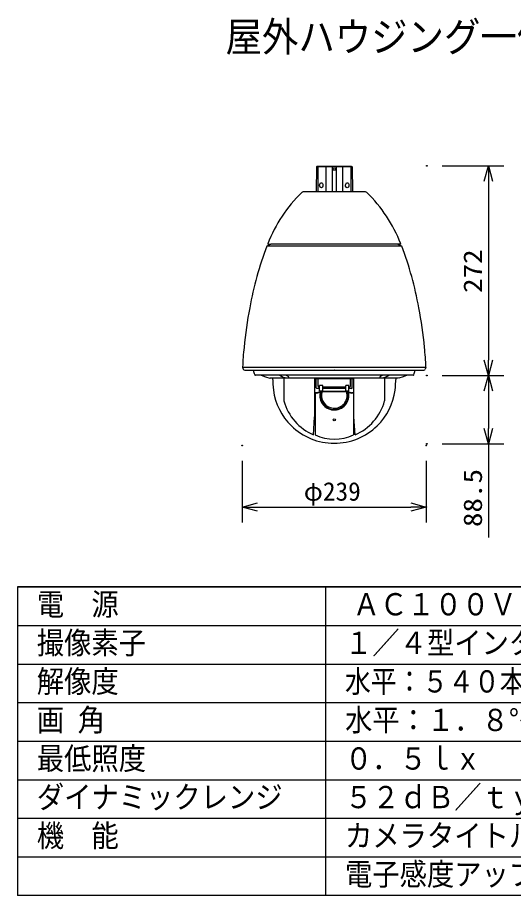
# Model space of a CAD drawing. Units: millimetres, scale not verified. Extents: x -63 to 63, y -57 to 57.
# Drawn here: x -62.5 to 1.9, y -56.5 to 57.3 of the extents above; entities that cross this region are included whole.
import ezdxf
from ezdxf.enums import TextEntityAlignment as Align

# ---------------------------------------------------------------- set-up
doc = ezdxf.new("R2010")
doc.units = ezdxf.units.MM
doc.header["$LTSCALE"] = 0.190236
doc.header["$PDMODE"] = 32
doc.header["$PDSIZE"] = 0.0951
for name, color, linetype in [('0-0_MOJI1', 2, 'Continuous'), ('0-1_WAKU', 1, 'Continuous'), ('0-2_GAIKEI', 1, 'Continuous'), ('0-3_TOUROKU', 7, 'Continuous')]:
    doc.layers.add(name, color=color, linetype=linetype)
doc.styles.add('ＭＳ ゴシック', font='')
doc.styles.get('ＭＳ ゴシック').set_extended_font_data('MS Gothic')

# ---------------------------------------------------------------- blocks, each defined once
blk = doc.blocks.new('_OPEN30')
at = {"layer": '0-3_TOUROKU'}
blk.add_line((0, 0), (-1, 0), dxfattribs=at)
blk.add_lwpolyline([(-1, 0.26795), (0, 0), (-1, -0.26795)], dxfattribs=at)

msp = doc.modelspace()

# ---------------------------------------------------------------- linework, layer by layer
at = {"layer": '0-1_WAKU', "color": 4}
for p, q in [((-62.5001, -16.5), (62.5001, -16.5)), ((62.5001, -16.5), (-62.5001, -16.5)), ((-62.5001, -16.5), (-62.5001, -56.5001)), ((-62.5001, -16.5), (-62.5001, -56.5001)), ((-22.5, -56.5001), (-22.5, -16.5)), ((62.5001, -56.5001), (-62.5001, -56.5001))]:
    msp.add_line(p, q, dxfattribs=at)
at = {"layer": '0-1_WAKU'}
for p, q in [((-62.5001, -21.5), (62.5001, -21.5)), ((-62.5001, -21.5), (62.5001, -21.5)), ((-62.5001, -26.5), (62.5001, -26.5)), ((-62.5001, -26.5), (62.5001, -26.5)), ((-62.5001, -31.5001), (62.5001, -31.5001)), ((-62.5001, -31.5001), (62.5001, -31.5001)), ((-62.5001, -36.5001), (62.5001, -36.5001)), ((-62.5001, -36.5001), (62.5001, -36.5001)), ((-62.5001, -41.5001), (62.5001, -41.5001)), ((-62.5001, -41.5001), (62.5001, -41.5001)), ((-62.5001, -46.5001), (62.5001, -46.5001)), ((-62.5001, -46.5001), (62.5001, -46.5001)), ((-62.5001, -51.5001), (62.5001, -51.5001))]:
    msp.add_line(p, q, dxfattribs=at)
at = {"layer": '0-2_GAIKEI', "color": 7}
for p, q in [((-23.7025, 37.9712), (-23.7591, 34.7204)), ((-23.6015, 38.0704), (-23.7025, 37.9712)), ((-23.6015, 38.0704), (-19.1917, 38.0704)), ((-19.1917, 38.0704), (-19.0902, 37.9712)), ((-19.0902, 37.9712), (-19.0338, 34.7204)), ((-23.7675, 34.7204), (-25.4659, 34.7204)), ((-19.032, 34.7204), (-23.7675, 34.7204)), ((-17.3362, 34.7204), (-19.032, 34.7204)), ((-29.6409, 27.9384), (-30.1515, 27.689)), ((-12.6417, 27.689), (-30.1515, 27.689)), ((-29.9718, 27.9384), (-29.6085, 27.9384)), ((-13.1847, 27.9384), (-29.6442, 27.9384)), ((-12.8214, 27.9384), (-13.1847, 27.9384)), ((-13.1523, 27.9384), (-12.6417, 27.689)), ((-33.2935, 12.002), (-33.21, 11.7417)), ((-33.2935, 12.002), (-9.5002, 12.002)), ((-33.0196, 11.6028), (-9.7736, 11.6028)), ((-9.4997, 12.002), (-9.5832, 11.7417)), ((-11.1616, 10.9541), (-31.6316, 10.9541)), ((-30.866, 10.9523), (-30.322, 10.7397)), ((-30.322, 10.7397), (-29.7623, 10.5575)), ((-13.0618, 10.5526), (-29.7314, 10.5526)), ((-23.94, 10.5328), (-18.8532, 10.5328))]:
    msp.add_line(p, q, dxfattribs=at)
at = {"layer": '0-2_GAIKEI'}
for p, q in [((-22.4754, 37.9712), (-23.7025, 37.9712)), ((-23.5332, 37.9712), (-23.5332, 34.7204)), ((-22.4754, 37.9712), (-22.4754, 34.7204)), ((-21.6461, 37.9712), (-22.4101, 37.9712)), ((-21.6461, 34.7204), (-21.6461, 38.0704)), ((-21.1975, 37.8212), (-21.596, 37.8212)), ((-21.596, 37.8212), (-21.596, 37.572)), ((-21.596, 37.572), (-21.1975, 37.572)), ((-21.1975, 37.572), (-21.1975, 37.8212)), ((-21.1474, 38.0704), (-21.1474, 34.7204)), ((-20.3826, 37.9712), (-21.1474, 37.9712)), ((-19.0902, 37.9712), (-20.3175, 37.9712)), ((-20.3175, 37.9712), (-20.3175, 34.7204)), ((-19.26, 37.9712), (-19.26, 34.7204)), ((-27.9291, 10.5526), (-27.9291, 7.6168)), ((-23.94, 10.5328), (-23.94, 8.6401)), ((-23.7404, 9.336), (-23.7404, 10.5328)), ((-23.5216, 10.5328), (-23.5216, 9.5594)), ((-19.2714, 9.5594), (-19.2714, 10.5328)), ((-19.0528, 9.336), (-19.0528, 10.5328)), ((-18.8532, 8.6401), (-18.8532, 10.5328)), ((-14.8641, 10.5526), (-14.8641, 7.6168)), ((-23.2913, 9.236), (-23.6404, 9.236)), ((-23.4216, 9.4594), (-23.2913, 9.4594)), ((-23.2913, 8.9415), (-23.2913, 9.6352)), ((-22.8921, 9.6352), (-23.2913, 9.6352)), ((-22.8921, 8.9415), (-22.8921, 9.6352)), ((-22.8921, 9.4594), (-19.9006, 9.4594)), ((-19.9006, 9.236), (-22.8921, 9.236)), ((-19.5019, 9.6352), (-19.9006, 9.6352)), ((-19.9006, 8.9415), (-19.9006, 9.6352)), ((-19.5019, 8.9415), (-19.5019, 9.6352)), ((-19.5019, 9.4594), (-19.3714, 9.4594)), ((-19.1528, 9.236), (-19.5019, 9.236)), ((-23.94, 8.9397), (-23.94, 5.5656)), ((-23.6549, 8.6877), (-23.94, 8.6877)), ((-23.6455, 8.6401), (-23.94, 8.6401)), ((-23.8894, 8.6401), (-23.8894, 3.2327)), ((-23.0507, 8.9068), (-23.6549, 8.6877)), ((-23.6455, 8.6401), (-23.0426, 8.8587)), ((-23.2913, 8.9415), (-22.8921, 8.9415)), ((-23.0507, 8.9068), (-19.7416, 8.9068)), ((-23.0426, 8.8587), (-19.7549, 8.8587)), ((-19.9006, 8.9415), (-19.5019, 8.9415)), ((-19.7516, 8.8595), (-19.1477, 8.6401)), ((-19.7416, 8.9068), (-19.1401, 8.6877)), ((-18.8532, 8.6401), (-19.1477, 8.6401)), ((-18.8532, 8.6877), (-19.1401, 8.6877)), ((-18.9035, 8.6401), (-18.9035, 3.2329)), ((-18.8532, 5.5656), (-18.8532, 8.9397)), ((-24.0896, 3.214), (-23.94, 5.5656)), ((-18.7036, 3.214), (-18.8532, 5.5656))]:
    msp.add_line(p, q, dxfattribs=at)
at = {"layer": '0-2_GAIKEI', "color": 3}
for p, q in [((-7.3924, 38.1089), (0.6076, 38.1089)), ((-1.3924, 36.1089), (-1.3924, 12.9078)), ((-7.3924, 10.9078), (0.6076, 10.9078)), ((-7.3924, 10.9078), (0.6076, 10.9078)), ((-1.3924, 8.9078), (-1.3924, 4.0588)), ((-7.3924, 2.0588), (0.6076, 2.0588)), ((-1.3924, 2.0588), (-1.3924, -10.1079)), ((-33.3504, -0.1475), (-33.3504, -8.1475)), ((-9.4504, -0.1475), (-9.4504, -8.1475)), ((-31.3504, -6.1475), (-11.4504, -6.1475))]:
    msp.add_line(p, q, dxfattribs=at)
at = {"layer": '0-2_GAIKEI', "color": 7}
msp.add_lwpolyline([(-11.9272, 10.9523), (-12.4712, 10.7397), (-13.0309, 10.5575)], dxfattribs=at)
for centre, radius, start, end in [((-12.5961, 21.242), 18.6913, 134.12854, 158.77622), ((-25.457, 34.5001), 0.2203, 90, 134.12854), ((-17.3362, 34.5001), 0.2203, 45.87146, 90), ((-30.1971, 21.242), 18.6913, 21.22378, 45.87146), ((10.1905, 12.1885), 43.2173, 158.98193, 169.99445), ((-29.9718, 27.9898), 0.0514, 158.77622, 270), ((-12.8214, 27.9898), 0.0514, 270, 21.22378), ((-52.9837, 12.1885), 43.2173, 10.00555, 21.01807), ((21.4817, 9.3087), 54.8441, 169.08108, 174.49878), ((-64.2749, 9.3087), 54.8441, 5.50122, 10.91892), ((6.0068, 10.4759), 39.3299, 174.03009, 177.77618), ((-48.8, 10.4759), 39.3299, 2.22382, 5.96991), ((-33.0196, 11.8028), 0.2, 197.78294, 270), ((-28.9553, 12.2065), 3.0138, 191.55569, 203.29735), ((-13.8379, 12.2065), 3.0138, 336.70265, 348.44431), ((-9.7736, 11.8028), 0.2, 270, 342.21706), ((-31.6316, 11.0541), 0.1, 203.29735, 270), ((-29.7314, 10.6526), 0.1, 251.96611, 270), ((35.925, 14.3657), 65.4449, 183.34018, 184.69337), ((-78.7182, 14.3657), 65.4449, 355.30663, 356.65982), ((-11.1616, 11.0541), 0.1, 270, 336.70265), ((-21.4269, 10.0924), 7.9475, 187.82233, 225.80421), ((-21.3663, 10.0924), 7.9475, 314.19579, 352.17767), ((-21.407, 10.0804), 7.9527, 225.64073, 270.0746), ((-21.3862, 10.0804), 7.9527, 269.9254, 314.35927)]:
    msp.add_arc(centre, radius, start, end, dxfattribs=at)
at = {"layer": '0-2_GAIKEI'}
for centre, radius, start, end in [((-27.4407, 12.4241), 1.7996, 234.76862, 267.86968), ((-28.1779, 9.6174), 1.4222, 55.13546, 70.03088), ((-27.4769, 11.3865), 0.7614, 267.69096, 277.71888), ((-27.4029, 10.8266), 0.1966, 278.26541, 294.3088), ((-27.5422, 10.5381), 0.3034, 39.77511, 54.2487), ((-27.3682, 10.7353), 0.0994, 297.74115, 314.26041), ((-27.3779, 10.6751), 0.0895, 12.53132, 39.67219), ((-27.3266, 10.6881), 0.0366, 319.1379, 10.1096), ((-15.4666, 10.6881), 0.0366, 169.8904, 220.8621), ((-15.4153, 10.6751), 0.0895, 140.32781, 167.46868), ((-15.425, 10.7353), 0.0994, 225.73959, 242.25885), ((-15.251, 10.5381), 0.3034, 125.7513, 140.22489), ((-15.3903, 10.8266), 0.1966, 245.6912, 261.73459), ((-14.6153, 9.6174), 1.4222, 109.96912, 124.86454), ((-15.3163, 11.3865), 0.7614, 262.28112, 272.30904), ((-15.3525, 12.4241), 1.7996, 272.13032, 305.23138), ((-23.6404, 9.336), 0.1, 180, 270), ((-23.4216, 9.5594), 0.1, 180, 270), ((-19.3714, 9.5594), 0.1, 270, 0), ((-19.1528, 9.336), 0.1, 270, 0), ((-21.3974, 8.3406), 1.8942, 166.34114, 251.92096), ((-21.3974, 8.3406), 1.8245, 164.87388, 251.92096), ((-21.3974, 8.3406), 1.6647, 161.8642, 251.92096), ((-21.3961, 8.3407), 1.8948, 251.88236, 0.00784), ((-21.3961, 8.3407), 1.8251, 251.88236, 0.00784), ((-21.3961, 8.3407), 1.6652, 251.88236, 0.00784), ((-21.3999, 8.3415), 1.669, 359.98122, 18.05269), ((-21.3999, 8.3415), 1.8288, 359.98122, 15.0616), ((-21.3999, 8.3415), 1.8986, 359.98122, 13.59933), ((-21.3982, 9.4366), 6.7797, 195.57078, 246.61125), ((-21.395, 9.4366), 6.7797, 293.38875, 344.42922), ((-21.3967, 8.3386), 5.6818, 243.97823, 296.02745)]:
    msp.add_arc(centre, radius, start, end, dxfattribs=at)
for centre, major_axis, ratio in [((-23.0804, 35.5831), (0.0066, -0.3342), 0.656306), ((-19.7128, 35.5831), (-0.0066, -0.3342), 0.656306), ((-21.3966, 5.1577), (0.1579, 0), 0.827589)]:
    msp.add_ellipse(centre, major_axis=major_axis, ratio=ratio, dxfattribs=at)
at = {"layer": '0-2_GAIKEI', "color": 7}
msp.add_ellipse((-21.3963, 11.6028), major_axis=(0, -0.00924), ratio=0.985931, dxfattribs=at)
at = {"layer": '0-3_TOUROKU'}
for p in [(-9.3924, 38.1089), (-9.3924, 10.9078), (-1.3924, 10.9078), (-33.3504, 1.8525), (-9.4504, 1.8525), (-9.3924, 2.0588), (-1.3924, 2.0588), (-9.4504, -6.1475)]:
    msp.add_point(p, dxfattribs=at)

# ---------------------------------------------------------------- block references
at = {"layer": '0-2_GAIKEI', "xscale": 2, "yscale": 2}
for p, rotation in [((-1.3924, 38.1089), 90), ((-1.3924, 10.9078), 270), ((-1.3924, 10.9078), 90), ((-1.3924, 2.0588), 270), ((-33.3504, -6.1475), 180)]:
    msp.add_blockref('_OPEN30', p, dxfattribs=dict(at, rotation=rotation))
msp.add_blockref('_OPEN30', (-9.4504, -6.1475), dxfattribs=at)

# ---------------------------------------------------------------- texts
at = {"layer": '0-0_MOJI1', "style": 'ＭＳ ゴシック'}
for s, height, width, p in [('屋外ハウジング一体型カメラ', 3.848, 0.9, (-35.5001, 51.7599)), ('電\u3000源', 2.887, 0.9, (-60.0001, -21.0552)), ('ＡＣ１００Ｖ\u3000５０／６０Ｈｚ', 2.887, 0.9, (-19, -21.0552)), ('撮像素子', 2.887, 0.9, (-60.0001, -26.0552)), ('１／４型インターライン転送方式ＣＣＤ', 2.887, 0.9, (-20, -26.0552)), ('解像度', 2.887, 0.9, (-60.0001, -31.0552)), ('水平：５４０本ｔｙｐ 垂直：３５０本以上（中心部）', 2.887, 0.85, (-20, -31.0552)), ('画 角', 2.887, 0.9, (-60.0001, -36.0552)), ('水平：１．８°～５２°、垂直：１．４°～４０°', 2.887, 0.9, (-20, -36.0552)), ('最低照度', 2.887, 0.9, (-60.0001, -41.0552)), ('０．５ｌｘ', 2.887, 0.9, (-20, -41.0552)), ('ダイナミックレンジ', 2.887, 0.9, (-60.0001, -46.0552)), ('５２ｄＢ／ｔｙｐ（ＳＵＰＥＲ－Ｄ３：ＯＮ）', 2.887, 0.9, (-20, -46.0552)), ('機\u3000能', 2.887, 0.9, (-60.0001, -51.0552)), ('カメラタイトル\u3000最大１６文字', 2.887, 0.9, (-20, -51.0552)), ('電子感度アップ\u3000最大３２倍', 2.887, 0.9, (-20, -56.0552))]:
    msp.add_text(s, height=height, dxfattribs=dict(at, width=width)).set_placement(p, align=Align.BOTTOM_LEFT)
at = {"layer": '0-2_GAIKEI', "color": 3, "style": 'ＭＳ ゴシック', "width": 1.15}
for s, p in [('272', (-1.5019, 21.6212)), ('88.5', (-1.5019, -8.7319))]:
    msp.add_text(s, height=2.406, rotation=90, dxfattribs=at).set_placement(p, align=Align.BOTTOM_LEFT)
at = {"layer": '0-2_GAIKEI', "color": 3, "style": 'ＭＳ ゴシック'}
msp.add_text('φ239', height=2.406, dxfattribs=at).set_placement((-25.3538, -6.0379), align=Align.BOTTOM_LEFT)

doc.saveas('drawing.dxf')
